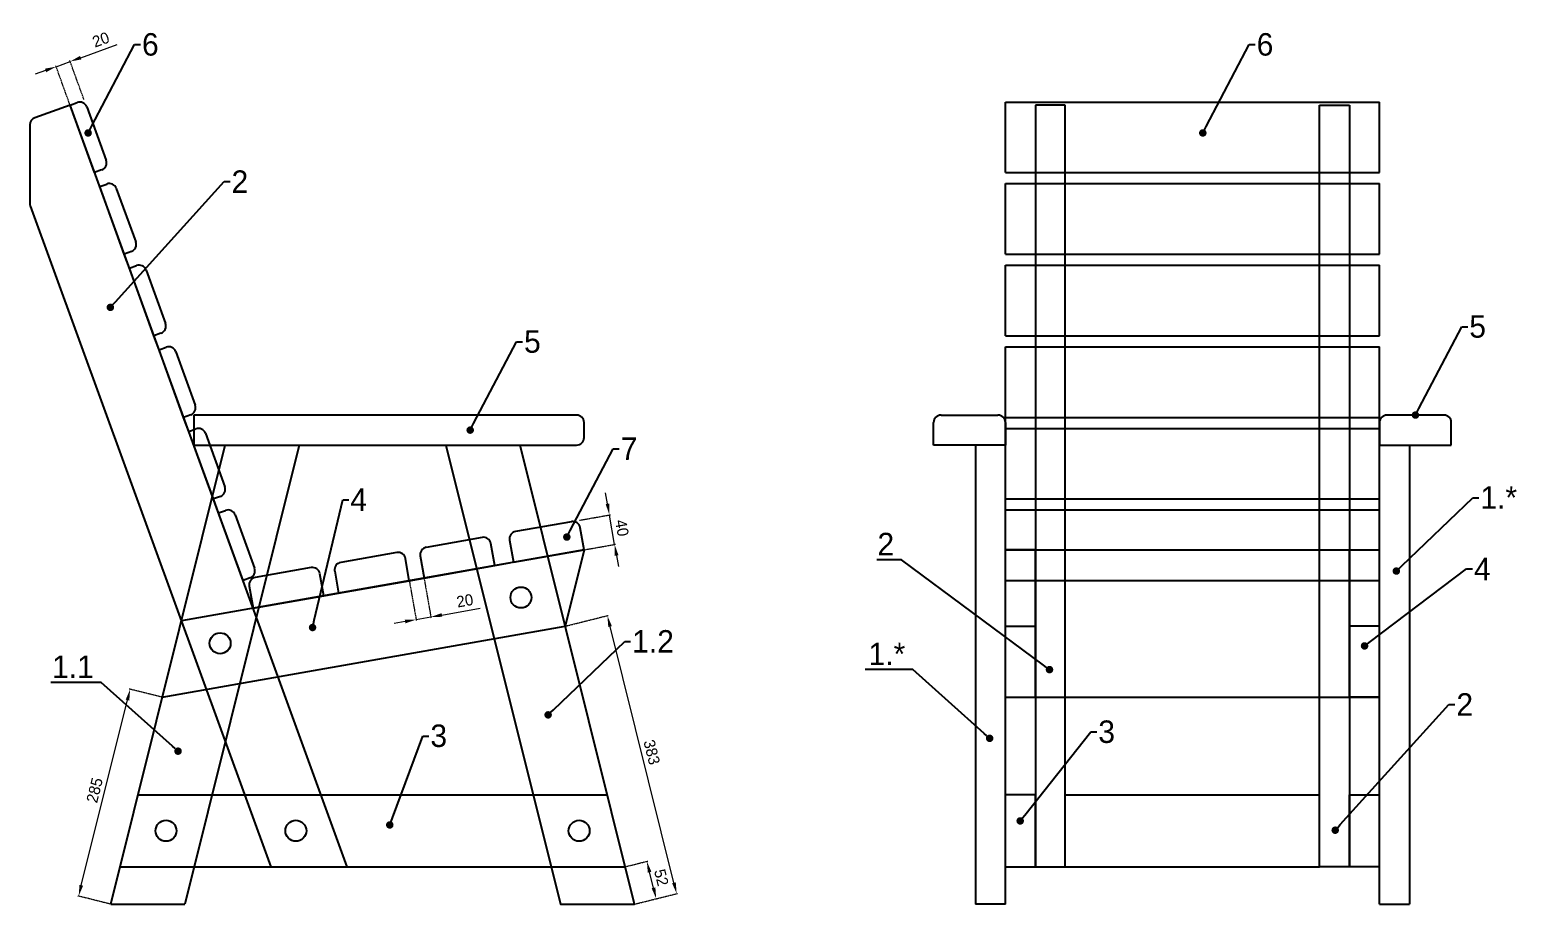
# Model space of a CAD drawing. Header units: millimetres. Extents: x 1392 to 6983, y -1265 to 1244.
# Drawn here: x 1392 to 3384, y 61 to 1229 of the extents above; entities that cross this region are included whole.
import ezdxf
from ezdxf import colors
from ezdxf.entities.mleader import LeaderData, LeaderLine
from ezdxf.math import Vec2, Vec3

# ---------------------------------------------------------------- set-up
doc = ezdxf.new("R2010")
doc.units = ezdxf.units.MM
doc.linetypes.add('Ñêðûòàÿ1', pattern=[1.190625, 0.79375, -0.396875])
doc.layers.add('annotate', color=7, linetype='Continuous')
doc.layers.add('Размер', color=7, linetype='Continuous')
doc.styles.get("Standard").update_dxf_attribs({"font": 'FreeMono.ttf'})
doc.dimstyles.new('ISO-25', dxfattribs={"dimtxt": 2.5, "dimasz": 2.5, "dimexe": 1.25, "dimexo": 0.625, "dimtad": 1, "dimtxsty": 'Standard', "dimcen": 2.5, "dimadec": 0, "dimazin": 0, "dimtfac": 1, "dimtmove": 0, "dimatfit": 3, "dimfxl": 1, "dimarcsym": 0})

# ---------------------------------------------------------------- blocks, each defined once
blk = doc.blocks.new('_Dot')
at = {"color": 0, "linetype": 'ByBlock', "lineweight": -2}
blk.add_line((-0.5, 0), (-1, 0), dxfattribs=at)
at = {"color": 0, "linetype": 'ByBlock', "const_width": 0.5}
blk.add_lwpolyline([(-0.25, 0, 1), (0.25, 0, 1)], format="xyb", close=True, dxfattribs=at)
blk = doc.blocks.new('*D68')
at = {"layer": 'Defpoints', "color": 0}
for p in [(2187.5, 110.6), (2216.7, 117.8), (2200, 60.6)]:
    blk.add_point(p, dxfattribs=at)
at = {"layer": 'Размер', "color": 0, "linetype": 'Ñêðûòàÿ1', "lineweight": 5}
for p, q in [((2188.1, 110.7), (2217.9, 118.1)), ((2200.6, 60.7), (2230.4, 68.1))]:
    blk.add_line(p, q, dxfattribs=at)
at = {"layer": 'Размер', "color": 0, "lineweight": 5}
blk.add_line((2225.5, 82.4), (2220.3, 103.3), dxfattribs=at)
at = {"layer": 'Размер', "color": 0}
for points in [[(2222.7, 103.9), (2217.9, 102.7), (2216.7, 117.8)], [(2223.1, 81.8), (2228, 83), (2229.2, 67.8)]]:
    blk.add_solid(points, dxfattribs=at)
at = {"layer": 'Размер', "color": 0, "insert": (2236, 96.1), "char_height": 15, "attachment_point": 5, "rotation": 284}
blk.add_mtext('52', dxfattribs=at)
blk = doc.blocks.new('*D69')
at = {"layer": 'Defpoints', "color": 0}
for p in [(2163.9, 446.1), (2107.4, 432), (2200, 60.6)]:
    blk.add_point(p, dxfattribs=at)
at = {"layer": 'Размер', "color": 0, "linetype": 'Ñêðûòàÿ1', "lineweight": 5}
for p, q in [((2108, 432.1), (2165.1, 446.4)), ((2200.6, 60.7), (2257.7, 74.9))]:
    blk.add_line(p, q, dxfattribs=at)
at = {"layer": 'Размер', "color": 0, "lineweight": 5}
blk.add_line((2252.9, 89.2), (2167.5, 431.5), dxfattribs=at)
at = {"layer": 'Размер', "color": 0}
for points in [[(2169.9, 432.1), (2165.1, 430.9), (2163.9, 446.1)], [(2250.4, 88.6), (2255.3, 89.8), (2256.5, 74.6)]]:
    blk.add_solid(points, dxfattribs=at)
at = {"layer": 'Размер', "color": 0, "insert": (2223.2, 263.6), "char_height": 15, "attachment_point": 5, "rotation": 284}
blk.add_mtext('383', dxfattribs=at)
blk = doc.blocks.new('*D70')
at = {"layer": 'Defpoints', "color": 0}
for p in [(1526, 347.7), (1568.9, 337), (1500, 60.6)]:
    blk.add_point(p, dxfattribs=at)
at = {"layer": 'Размер', "color": 0, "linetype": 'Ñêðûòàÿ1', "lineweight": 5}
for p, q in [((1568.3, 337.2), (1524.8, 348)), ((1499.4, 60.7), (1455.9, 71.6))]:
    blk.add_line(p, q, dxfattribs=at)
at = {"layer": 'Размер', "color": 0, "lineweight": 5}
blk.add_line((1460.7, 85.8), (1522.4, 333.2), dxfattribs=at)
at = {"layer": 'Размер', "color": 0}
for points in [[(1524.8, 332.6), (1520, 333.8), (1526, 347.7)], [(1458.3, 86.4), (1463.1, 85.2), (1457.1, 71.3)]]:
    blk.add_solid(points, dxfattribs=at)
at = {"layer": 'Размер', "color": 0, "insert": (1478.5, 212.8), "char_height": 15, "attachment_point": 5, "rotation": 76}
blk.add_mtext('285', dxfattribs=at)
blk = doc.blocks.new('*D71')
at = {"layer": 'Defpoints', "color": 0}
for p in [(1899.1, 492.7), (1918.8, 496.2), (1928, 444.3)]:
    blk.add_point(p, dxfattribs=at)
at = {"layer": 'Размер', "color": 0, "linetype": 'Ñêðûòàÿ1', "lineweight": 5}
for p, q in [((1899.2, 492.1), (1908.5, 439.6)), ((1918.9, 495.6), (1928.2, 443.1))]:
    blk.add_line(p, q, dxfattribs=at)
at = {"layer": 'Размер', "color": 0, "lineweight": 5}
for p, q in [((1908.3, 440.8), (1928, 444.3)), ((1942.8, 446.9), (1994, 455.9)), ((1893.5, 438.2), (1878.7, 435.6))]:
    blk.add_line(p, q, dxfattribs=at)
at = {"layer": 'Размер', "color": 0}
for points in [[(1894, 435.8), (1893.1, 440.7), (1908.3, 440.8)], [(1942.3, 449.4), (1943.2, 444.5), (1928, 444.3)]]:
    blk.add_solid(points, dxfattribs=at)
at = {"layer": 'Размер', "color": 0, "insert": (1973.4, 466), "char_height": 15, "attachment_point": 5, "rotation": 10}
blk.add_mtext('20', dxfattribs=at)
blk = doc.blocks.new('*D74')
at = {"layer": 'Defpoints', "color": 0}
for p in [(2166.7, 580.5), (2125.9, 573.3), (2132.8, 534)]:
    blk.add_point(p, dxfattribs=at)
at = {"layer": 'Размер', "color": 0, "lineweight": 5}
for p, q in [((2164.1, 595.3), (2161.4, 610.1)), ((2173.6, 541.1), (2166.7, 580.5)), ((2176.2, 526.4), (2178.8, 511.6))]:
    blk.add_line(p, q, dxfattribs=at)
at = {"layer": 'Размер', "color": 0, "linetype": 'Ñêðûòàÿ1', "lineweight": 5}
for p, q in [((2126.5, 573.5), (2167.9, 580.8)), ((2133.4, 534.1), (2174.8, 541.4))]:
    blk.add_line(p, q, dxfattribs=at)
at = {"layer": 'Размер', "color": 0}
for points in [[(2161.6, 594.9), (2166.5, 595.7), (2166.7, 580.5)], [(2178.7, 526.8), (2173.7, 525.9), (2173.6, 541.1)]]:
    blk.add_solid(points, dxfattribs=at)
at = {"layer": 'Размер', "color": 0, "insert": (2183.4, 563.2), "char_height": 15, "attachment_point": 5, "rotation": 280}
blk.add_mtext('40', dxfattribs=at)
blk = doc.blocks.new('*D75')
at = {"layer": 'Defpoints', "color": 0}
for p in [(1445.8, 1186.4), (1445.7, 1128.2), (1464.4, 1135.1)]:
    blk.add_point(p, dxfattribs=at)
at = {"layer": 'Размер', "color": 0, "lineweight": 5}
for p, q in [((1459.9, 1191.5), (1508.7, 1209.3)), ((1427, 1179.5), (1445.8, 1186.4)), ((1412.9, 1174.4), (1398.8, 1169.3))]:
    blk.add_line(p, q, dxfattribs=at)
at = {"layer": 'Размер', "color": 0, "linetype": 'Ñêðûòàÿ1', "lineweight": 5}
for p, q in [((1445.4, 1128.8), (1426.6, 1180.7)), ((1464.2, 1135.7), (1445.3, 1187.6))]:
    blk.add_line(p, q, dxfattribs=at)
at = {"layer": 'Размер', "color": 0}
for points in [[(1413.7, 1172.1), (1412, 1176.8), (1427, 1179.5)], [(1459, 1193.9), (1460.7, 1189.2), (1445.8, 1186.4)]]:
    blk.add_solid(points, dxfattribs=at)
at = {"layer": 'Размер', "color": 0, "insert": (1486.8, 1215.6), "char_height": 15, "attachment_point": 5, "rotation": 20}
blk.add_mtext('20', dxfattribs=at)

msp = doc.modelspace()

# ---------------------------------------------------------------- linework, layer by layer
for p, q in [((1445.7, 1128.2), (1398.4, 1111.1)), ((1445.7, 1128.2), (1455.1, 1131.7)), ((1816.1, 110.6), (1445.7, 1128.2)), ((1478.5, 1038), (1445.7, 1128.2)), ((1445.7, 1128.2), (1445.7, 1128.2)), ((1467.9, 1125.7), (1493.9, 1054.3)), ((2696, 1132.2), (3196, 1132.2)), ((2696, 1038), (2696, 1132.2)), ((2776, 1128.2), (2736, 1128.2)), ((2736, 1128.2), (2736, 110.6)), ((2776, 110.6), (2776, 1128.2)), ((3116, 110.6), (3116, 1128.2)), ((3116, 1128.2), (3156, 1128.2)), ((3156, 1128.2), (3156, 110.6)), ((3196, 1038), (3196, 1132.2)), ((1391.8, 1101.7), (1391.8, 997.2)), ((1487.9, 1041.5), (1478.5, 1038)), ((2696, 1038), (3196, 1038)), ((1485.3, 1019.2), (1494.7, 1022.7)), ((1518.2, 929), (1485.3, 1019.2)), ((1485.3, 1019.2), (1485.3, 1019.2)), ((1507.5, 1016.7), (1533.5, 945.3)), ((2696, 1023.2), (3196, 1023.2)), ((2696, 929), (2696, 1023.2)), ((3196, 929), (3196, 1023.2)), ((1392.5, 993.7), (1713.9, 110.6)), ((1527.6, 932.5), (1518.2, 929)), ((1525, 910.2), (1518.2, 929)), ((2696, 929), (3196, 929)), ((1525, 910.2), (1534.4, 913.7)), ((1557.8, 820), (1525, 910.2)), ((1547.2, 907.7), (1573.2, 836.3)), ((2696, 914.2), (3196, 914.2)), ((2696, 820), (2696, 914.2)), ((3196, 820), (3196, 914.2)), ((1567.2, 823.4), (1557.8, 820)), ((1564.7, 801.2), (1557.8, 820)), ((2696, 820), (3196, 820)), ((1564.7, 801.2), (1574.1, 804.7)), ((1597.5, 711), (1564.7, 801.2)), ((1586.9, 798.7), (1612.9, 727.3)), ((2696, 805.2), (3196, 805.2)), ((2696, 696.2), (2696, 805.2)), ((3196, 696.2), (3196, 805.2)), ((1606.9, 714.4), (1597.5, 711)), ((1604.4, 692.2), (1597.5, 711)), ((2696, 711), (3196, 711)), ((1604.4, 692.2), (1613.7, 695.7)), ((1637.2, 602), (1604.4, 692.2)), ((1626.6, 689.7), (1652.6, 618.3)), ((2696, 696.2), (3196, 696.2)), ((2696, 602), (2696, 696.2)), ((3196, 602), (3196, 696.2)), ((1500, 60.6), (1652.9, 674)), ((1751.9, 674), (1598.9, 60.6)), ((1646.6, 605.4), (1637.2, 602)), ((1644, 583.2), (1637.2, 602)), ((2696, 602), (3196, 602)), ((1644, 583.2), (1653.4, 586.6)), ((1676.9, 493), (1644, 583.2)), ((1666.2, 580.7), (1692.2, 509.3)), ((2696, 587.2), (3196, 587.2)), ((2696, 493), (2696, 587.2)), ((3196, 493), (3196, 587.2)), ((2132.8, 534), (1594.4, 439)), ((2132.8, 534), (2107.4, 432)), ((2736, 534), (2696, 534)), ((2696, 534), (3196, 534)), ((2736, 337), (2736, 534)), ((3156, 337), (3156, 534)), ((3156, 534), (3196, 534)), ((2013.4, 512.9), (2033.1, 516.4)), ((1686.3, 496.4), (1676.9, 493)), ((1899.1, 492.7), (1918.8, 496.2)), ((2696, 493), (3196, 493)), ((1784.9, 472.6), (1804.6, 476.1)), ((1568.9, 337), (2107.4, 432)), ((2696, 432), (2736, 432)), ((3196, 432), (3156, 432)), ((2696, 337), (2736, 337)), ((2696, 337), (3196, 337)), ((3196, 337), (3156, 337)), ((1536.4, 206.6), (2163.6, 206.6)), ((2736, 206.6), (2696, 206.6)), ((2736, 110.6), (2736, 206.6)), ((2776, 206.6), (3116, 206.6)), ((3156, 110.6), (3156, 206.6)), ((3156, 206.6), (3196, 206.6)), ((1512.5, 110.6), (2187.5, 110.6)), ((2696, 110.6), (2736, 110.6)), ((2736, 110.6), (2776, 110.6)), ((2776, 110.6), (3116, 110.6)), ((3156, 110.6), (3116, 110.6)), ((3196, 110.6), (3156, 110.6)), ((1500, 60.6), (1598.9, 60.6))]:
    msp.add_line(p, q)
msp.add_lwpolyline([(1948.1, 674), (2101.1, 60.6), (2200, 60.6), (2047.1, 674)])
for centre, start, end in [((1458.5, 1122.3), 20, 110), ((1401.8, 1101.7), 110, 180), ((1484.5, 1050.9), 290, 20), ((1498.1, 1013.3), 20, 110), ((1401.8, 997.2), 180, 200), ((1524.1, 941.9), 290, 20), ((1537.8, 904.3), 20, 110), ((1563.8, 832.8), 290, 20), ((1577.5, 795.3), 20, 110), ((1603.5, 723.8), 290, 20), ((1617.2, 686.3), 20, 110), ((1643.2, 614.8), 290, 20), ((1656.8, 577.3), 20, 110), ((1682.8, 505.8), 290, 20)]:
    msp.add_arc(centre, 10, start, end)
at = {"layer": 'annotate'}
for p, q in [((2122.8, 714), (1611, 714)), ((1611, 714), (1611, 674)), ((2132.8, 684), (2132.8, 704)), ((2600, 674), (2600, 704)), ((2610, 714), (2686, 714)), ((2696, 704), (2696, 674)), ((3196, 704), (3196, 674)), ((3282, 714), (3206, 714)), ((3292, 674), (3292, 704)), ((1611, 674), (2122.8, 674)), ((2696, 674), (2600, 674)), ((2696, 674), (2656, 674)), ((2656, 674), (2656, 60.6)), ((2696, 60.6), (2696, 674)), ((3196, 60.6), (3196, 674)), ((3196, 674), (3236, 674)), ((3196, 674), (3292, 674)), ((3236, 674), (3236, 60.6)), ((2116, 571.6), (2041.2, 558.4)), ((2132.8, 534), (2127.6, 563.5)), ((1996.6, 550.5), (1921.7, 537.3)), ((2013.4, 512.9), (2008.2, 542.4)), ((2033.1, 546.8), (2038.3, 517.3)), ((1882.3, 530.4), (1807.5, 517.2)), ((1899.1, 492.7), (1893.9, 522.3)), ((1913.6, 525.8), (1918.8, 496.2)), ((2038.3, 517.3), (2132.8, 534)), ((1768.1, 510.3), (1693.3, 497.1)), ((1784.9, 472.6), (1779.7, 502.1)), ((1799.4, 505.6), (1804.6, 476.1)), ((1918.8, 496.2), (2013.4, 512.9)), ((1685.1, 485.5), (1690.4, 455.9)), ((1804.6, 476.1), (1899.1, 492.7)), ((1690.4, 455.9), (1784.9, 472.6)), ((2696, 60.6), (2656, 60.6)), ((3196, 60.6), (3236, 60.6))]:
    msp.add_line(p, q, dxfattribs=at)
for centre in [(2048.4, 470.3), (1646.2, 409.1), (1573.9, 158.6), (1747.5, 158.6), (2126.1, 158.6)]:
    msp.add_circle(centre, 14, dxfattribs=at)
for centre, start, end in [((2122.8, 704), 0, 90), ((2610, 704), 90, 180), ((2686, 704), 0, 90), ((3206, 704), 90, 180), ((3282, 704), 0, 90), ((2122.8, 684), 270, 0), ((2042.9, 548.6), 100, 190), ((2117.8, 561.8), 10, 100), ((1998.3, 540.7), 10, 100), ((1884.1, 520.6), 10, 100), ((1923.5, 527.5), 100, 190), ((1769.8, 500.4), 10, 100), ((1809.2, 507.4), 100, 190), ((1695, 487.2), 100, 190)]:
    msp.add_arc(centre, 10, start, end, dxfattribs=at)

# ---------------------------------------------------------------- dimensions: what is measured, and where the dimension line sits
at = {"layer": 'Размер'}
for p1, p2, distance, picture, middle in [((1445.7, 1128.2), (1464.4, 1135.1), 54.6, '*D75', (1486.8, 1215.6)), ((2132.8, 534), (2125.9, 573.3), -41.4, '*D74', (2183.4, 563.2)), ((1899.1, 492.7), (1918.8, 496.2), -52.7, '*D71', (1973.4, 466)), ((2200, 60.6), (2107.4, 432), -58.2, '*D69', (2223.2, 263.6)), ((1500, 60.6), (1568.9, 337), 44.2, '*D70', (1478.5, 212.8)), ((2200, 60.6), (2187.5, 110.6), -30, '*D68', (2236, 96.1))]:
    dim = msp.add_aligned_dim(p1=p1, p2=p2, distance=distance, dimstyle='ISO-25', override={"dimtxt": 15, "dimasz": 15, "dimgap": 5, "dimdec": 0, "dimlwd": 5, "dimlwe": 5}, dxfattribs=at)
    dim.commit()
    dim.dimension.update_dxf_attribs({"geometry": picture, "text_midpoint": middle})

# ---------------------------------------------------------------- leaders
ml = msp.add_multileader_mtext('Standard')
ml.set_content('6')
ml.set_leader_properties()
ml.set_arrow_properties(name='DOT')
ml.build(insert=Vec2(0, 0))
ml.multileader.update_dxf_attribs({"text_right_attachment_type": 6, "arrow_head_size": 10})
ctx = ml.context
ctx.base_point, ctx.char_height, ctx.arrow_head_size, ctx.plane_origin = Vec3(1539.8, 1208.9), 30, 10, Vec3(-630.2, 1252.9)
ctx.right_attachment = 6
notes = []
notes.append((ctx, [(0, (1, 1, 0), (1531.8, 1208.9), (1, 0), 8, [(0, [(1469.8, 1090.9)], 0, [])])]))
ctx.mtext.insert = Vec3(1541.8, 1224.3)
ml = msp.add_multileader_mtext('Standard')
ml.set_content('6')
ml.set_leader_properties()
ml.set_arrow_properties(name='DOT')
ml.build(insert=Vec2(0, 0))
ml.multileader.update_dxf_attribs({"text_right_attachment_type": 6, "arrow_head_size": 10})
ctx = ml.context
ctx.base_point, ctx.char_height, ctx.arrow_head_size, ctx.plane_origin = Vec3(3029.8, 1208.9), 30, 10, Vec3(859.8, 1252.9)
ctx.right_attachment = 6
notes.append((ctx, [(0, (1, 1, 0), (3021.8, 1208.9), (1, 0), 8, [(0, [(2959.8, 1090.9)], 0, [])])]))
ctx.mtext.insert = Vec3(3031.8, 1224.3)
ml = msp.add_multileader_mtext('Standard')
ml.set_content('2')
ml.set_leader_properties()
ml.set_arrow_properties(name='DOT')
ml.build(insert=Vec2(0, 0))
ml.multileader.update_dxf_attribs({"text_right_attachment_type": 6, "arrow_head_size": 10})
ctx = ml.context
ctx.base_point, ctx.char_height, ctx.arrow_head_size, ctx.plane_origin = Vec3(1659.5, 1025.9), 30, 10, Vec3(-600.5, 1019.9)
ctx.right_attachment = 6
notes.append((ctx, [(0, (1, 1, 0), (1651.5, 1025.9), (1, 0), 8, [(0, [(1499.5, 857.9)], 0, [])])]))
ctx.mtext.insert = Vec3(1661.5, 1040.9)
ml = msp.add_multileader_mtext('Standard')
ml.set_content('5')
ml.set_leader_properties()
ml.set_arrow_properties(name='DOT')
ml.build(insert=Vec2(0, 0))
ml.multileader.update_dxf_attribs({"text_right_attachment_type": 6, "arrow_head_size": 10})
ctx = ml.context
ctx.base_point, ctx.char_height, ctx.arrow_head_size, ctx.plane_origin = Vec3(3314, 832), 30, 10, Vec3(1144, 876)
ctx.right_attachment = 6
notes.append((ctx, [(0, (1, 1, 0), (3306, 832), (1, 0), 8, [(0, [(3244, 714)], 0, [])])]))
ctx.mtext.insert = Vec3(3316, 847.4)
ml = msp.add_multileader_mtext('Standard')
ml.set_content('5')
ml.set_leader_properties()
ml.set_arrow_properties(name='DOT')
ml.build(insert=Vec2(0, 0))
ml.multileader.update_dxf_attribs({"text_right_attachment_type": 6, "arrow_head_size": 10})
ctx = ml.context
ctx.base_point, ctx.char_height, ctx.arrow_head_size, ctx.plane_origin = Vec3(2050.5, 811.9), 30, 10, Vec3(-119.5, 855.9)
ctx.right_attachment = 6
notes.append((ctx, [(0, (1, 1, 0), (2042.5, 811.9), (1, 0), 8, [(0, [(1980.5, 693.9)], 0, [])])]))
ctx.mtext.insert = Vec3(2052.5, 827.3)
ml = msp.add_multileader_mtext('Standard')
ml.set_content('7')
ml.set_leader_properties()
ml.set_arrow_properties(name='DOT')
ml.build(insert=Vec2(0, 0))
ml.multileader.update_dxf_attribs({"text_right_attachment_type": 6, "arrow_head_size": 10})
ctx = ml.context
ctx.base_point, ctx.char_height, ctx.arrow_head_size, ctx.plane_origin = Vec3(2179.7, 669.1), 30, 10, Vec3(9.7, 713.1)
ctx.right_attachment = 6
notes.append((ctx, [(0, (1, 1, 0), (2171.7, 669.1), (1, 0), 8, [(0, [(2109.7, 551.1)], 0, [])])]))
ctx.mtext.insert = Vec3(2181.7, 684.1)
ml = msp.add_multileader_mtext('Standard')
ml.set_content('1.*')
ml.set_leader_properties()
ml.set_arrow_properties(name='DOT')
ml.build(insert=Vec2(0, 0))
ml.multileader.update_dxf_attribs({"text_right_attachment_type": 6, "arrow_head_size": 10})
ctx = ml.context
ctx.base_point, ctx.char_height, ctx.arrow_head_size, ctx.plane_origin = Vec3(3328.8, 603.4), 30, 10, Vec3(1628.5, 240.6)
ctx.right_attachment = 6
notes.append((ctx, [(0, (1, 1, 0), (3320.8, 603.4), (1, 0), 8, [(0, [(3218.5, 505.6)], 0, [])])]))
ctx.mtext.insert = Vec3(3330.8, 618.8)
ml = msp.add_multileader_mtext('Standard')
ml.set_content('4')
ml.set_leader_properties()
ml.set_arrow_properties(name='DOT')
ml.build(insert=Vec2(0, 0))
ml.multileader.update_dxf_attribs({"text_right_attachment_type": 6, "arrow_head_size": 10})
ctx = ml.context
ctx.base_point, ctx.char_height, ctx.arrow_head_size, ctx.plane_origin = Vec3(1818.2, 601), 30, 10, Vec3(179.8, 165.2)
ctx.right_attachment = 6
notes.append((ctx, [(0, (1, 1, 0), (1810.2, 601), (1, 0), 8, [(0, [(1769.8, 430.2)], 0, [])])]))
ctx.mtext.insert = Vec3(1820.2, 616)
ml = msp.add_multileader_mtext('Standard')
ml.set_content('2')
ml.set_leader_properties()
ml.set_arrow_properties(name='DOT')
ml.build(insert=Vec2(0, 0))
ml.multileader.update_dxf_attribs({"text_right_attachment_type": 6, "arrow_head_size": 10})
ctx = ml.context
ctx.base_point, ctx.char_height, ctx.arrow_head_size, ctx.plane_origin = Vec3(2525.3, 541.7), 30, 10, Vec3(1164.9, 108.9)
ctx.right_attachment, ctx.text_align_type = 6, 2
notes.append((ctx, [(0, (1, 1, 0), (2557.2, 520.7), (-1, 0), 8, [(0, [(2754.9, 373.9)], 0, [])])]))
ctx.mtext.insert, ctx.mtext.alignment = Vec3(2547.2, 556.7), 3
ml = msp.add_multileader_mtext('Standard')
ml.set_content('4')
ml.set_leader_properties()
ml.set_arrow_properties(name='DOT')
ml.build(insert=Vec2(0, 0))
ml.multileader.update_dxf_attribs({"text_right_attachment_type": 6, "arrow_head_size": 10})
ctx = ml.context
ctx.base_point, ctx.char_height, ctx.arrow_head_size, ctx.plane_origin = Vec3(3320.3, 508.4), 30, 10, Vec3(1586, 140.6)
ctx.right_attachment = 6
notes.append((ctx, [(0, (1, 1, 0), (3312.3, 508.4), (1, 0), 8, [(0, [(3176, 405.6)], 0, [])])]))
ctx.mtext.insert = Vec3(3322.3, 523.4)
ml = msp.add_multileader_mtext('Standard')
ml.set_content('1.2')
ml.set_leader_properties()
ml.set_arrow_properties(name='DOT')
ml.build(insert=Vec2(0, 0))
ml.multileader.update_dxf_attribs({"text_right_attachment_type": 6, "arrow_head_size": 10})
ctx = ml.context
ctx.base_point, ctx.char_height, ctx.arrow_head_size, ctx.plane_origin = Vec3(2195, 411.3), 30, 10, Vec3(494.7, 48.5)
ctx.right_attachment = 6
notes.append((ctx, [(0, (1, 1, 0), (2187, 411.3), (1, 0), 8, [(0, [(2084.7, 313.5)], 0, [])])]))
ctx.mtext.insert = Vec3(2197, 426.7)
ml = msp.add_multileader_mtext('Standard')
ml.set_content('1.*')
ml.set_leader_properties()
ml.set_arrow_properties(name='DOT')
ml.build(insert=Vec2(0, 0))
ml.multileader.update_dxf_attribs({"text_right_attachment_type": 6, "arrow_head_size": 10})
ctx = ml.context
ctx.base_point, ctx.char_height, ctx.arrow_head_size, ctx.plane_origin = Vec3(2540.2, 394.9), 30, 10, Vec3(1084.9, 17.1)
ctx.right_attachment, ctx.text_align_type = 6, 2
notes.append((ctx, [(0, (1, 1, 0), (2572.1, 373.9), (-1, 0), 8, [(0, [(2674.9, 282.1)], 0, [])])]))
ctx.mtext.insert, ctx.mtext.alignment = Vec3(2562.1, 409.9), 3
ml = msp.add_multileader_mtext('Standard')
ml.set_content('1.1')
ml.set_leader_properties()
ml.set_arrow_properties(name='DOT')
ml.build(insert=Vec2(0, 0))
ml.multileader.update_dxf_attribs({"text_right_attachment_type": 6, "arrow_head_size": 10})
ctx = ml.context
ctx.base_point, ctx.char_height, ctx.arrow_head_size = Vec3(1455.3, 377.8), 30, 10
ctx.right_attachment, ctx.text_align_type = 6, 2
notes.append((ctx, [(0, (1, 1, 0), (1487.3, 356.8), (-1, 0), 8, [(0, [(1590, 265)], 0, [])])]))
ctx.mtext.insert, ctx.mtext.alignment = Vec3(1477.3, 392.8), 3
ml = msp.add_multileader_mtext('Standard')
ml.set_content('2')
ml.set_leader_properties()
ml.set_arrow_properties(name='DOT')
ml.build(insert=Vec2(0, 0))
ml.multileader.update_dxf_attribs({"text_right_attachment_type": 6, "arrow_head_size": 10})
ctx = ml.context
ctx.base_point, ctx.char_height, ctx.arrow_head_size, ctx.plane_origin = Vec3(3296.8, 327.4), 30, 10, Vec3(1036.8, 321.4)
ctx.right_attachment = 6
notes.append((ctx, [(0, (1, 1, 0), (3288.8, 327.4), (1, 0), 8, [(0, [(3136.8, 159.4)], 0, [])])]))
ctx.mtext.insert = Vec3(3298.8, 342.4)
ml = msp.add_multileader_mtext('Standard')
ml.set_content('3')
ml.set_leader_properties()
ml.set_arrow_properties(name='DOT')
ml.build(insert=Vec2(0, 0))
ml.multileader.update_dxf_attribs({"text_right_attachment_type": 6, "arrow_head_size": 10})
ctx = ml.context
ctx.base_point, ctx.char_height, ctx.arrow_head_size, ctx.plane_origin = Vec3(1925.3, 285.2), 30, 10, Vec3(283, -98.6)
ctx.right_attachment = 6
notes.append((ctx, [(0, (1, 1, 0), (1917.3, 285.2), (1, 0), 8, [(0, [(1873, 166.4)], 0, [])])]))
ctx.mtext.insert = Vec3(1927.3, 300.6)
ml = msp.add_multileader_mtext('Standard')
ml.set_content('3')
ml.set_leader_properties()
ml.set_arrow_properties(name='DOT')
ml.build(insert=Vec2(0, 0))
ml.multileader.update_dxf_attribs({"text_right_attachment_type": 6, "arrow_head_size": 10})
ctx = ml.context
ctx.base_point, ctx.char_height, ctx.arrow_head_size, ctx.plane_origin = Vec3(2818.1, 290.6), 30, 10, Vec3(1125.7, -93.2)
ctx.right_attachment = 6
notes.append((ctx, [(0, (1, 1, 0), (2810.1, 290.6), (1, 0), 8, [(0, [(2715.7, 171.8)], 0, [])])]))
ctx.mtext.insert = Vec3(2820.1, 306)
for ctx, leaders in notes:
    for number, flags, end, landing, length, lines in leaders:
        leader = LeaderData()
        leader.index, (leader.has_last_leader_line, leader.has_dogleg_vector, leader.attachment_direction) = number, flags
        leader.last_leader_point, leader.dogleg_vector, leader.dogleg_length = Vec3(end), Vec3(landing), length
        for number, points, colour, breaks in lines:
            line = LeaderLine()
            line.index, line.vertices, line.color, line.breaks = number, Vec3.list(points), colors.encode_raw_color(colour), breaks
            leader.lines.append(line)
        ctx.leaders.append(leader)

doc.saveas('drawing.dxf')
